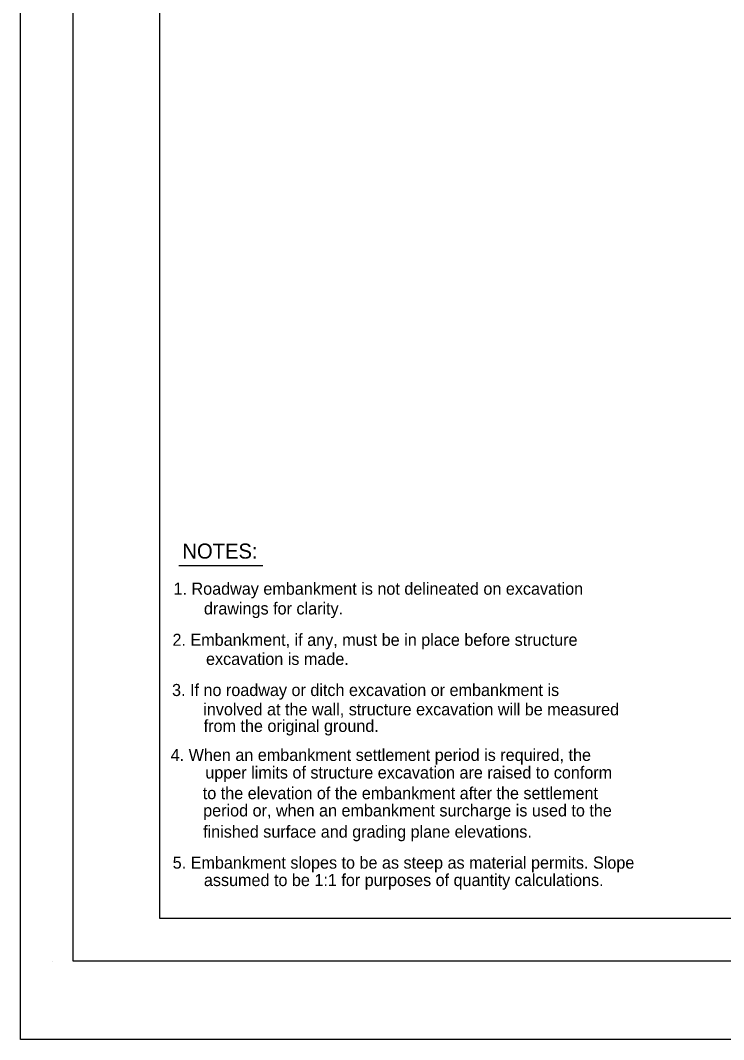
# Model space of a CAD drawing. Extents: x -894 to 866, y -476 to 714.
# Drawn here: x -894 to -487, y -476 to 114 of the extents above; entities that cross this region are included whole.
import ezdxf

# ---------------------------------------------------------------- set-up
doc = ezdxf.new("R2010")
doc.units = 0
doc.layers.add('10 Sheet Format', color=7, linetype='Continuous')
doc.layers.add('57 Undefined', color=7, linetype='Continuous')

msp = doc.modelspace()

# ---------------------------------------------------------------- linework, layer by layer
at = {"layer": '10 Sheet Format'}
for p, q in [((-813.45, 643.96), (-813.45, -406.04)), ((-813.45, -406.04), (-438.24, -406.04)), ((-875.42, -431.05), (-875.42, -431.05))]:
    msp.add_line(p, q, dxfattribs=at)
for points in [[(-894.04, 713.56), (865.96, 713.56), (865.96, -476.44), (-894.04, -476.44)], [(-863.43, 668.96), (836.57, 668.96), (836.57, -431.04), (-863.43, -431.04)], [(-863.43, 668.96), (836.57, 668.96), (836.57, -431.04), (-863.43, -431.04)]]:
    msp.add_lwpolyline(points, close=True, dxfattribs=at)
at = {"layer": '57 Undefined'}
msp.add_line((-802.24, -201.66), (-753.68, -201.66), dxfattribs=at)

# ---------------------------------------------------------------- texts
for s, height, p in [('NOTES:', 8.75, (-800.2, -197.69)), ('1. Roadway embankment is not delineated on excavation', 7, (-805.32, -218.61)), ('drawings for clarity.', 7, (-787.7, -230.07)), ('2. Embankment, if any, must be in place before structure', 7, (-805.93, -248.23)), ('excavation is made.', 7, (-786.5, -259.31)), ('3. If no roadway or ditch excavation or embankment is ', 7, (-806.18, -277.33)), ('involved at the wall, structure excavation will be measured  ', 7, (-788.1, -288.53)), ('from the original ground.', 7, (-787.86, -298.12)), ('4. When an embankment settlement period is required, the', 7, (-806.97, -314.94)), ('upper limits of structure excavation are raised to conform', 7, (-786.89, -325.12)), ('to the elevation of the embankment after the settlement', 7, (-788.36, -337.1)), ('period or, when an embankment surcharge is used to the ', 7, (-788.14, -347.12)), ('finished surface and grading plane elevations.', 7, (-788.19, -359.41)), ('5. Embankment slopes to be as steep as material permits. Slope', 7, (-805.8, -377.36)), ('assumed to be 1:1 for purposes of quantity calculations.', 7, (-787.72, -387.46))]:
    msp.add_text(s, height=height, dxfattribs=at).set_placement(p)

doc.saveas('drawing.dxf')
